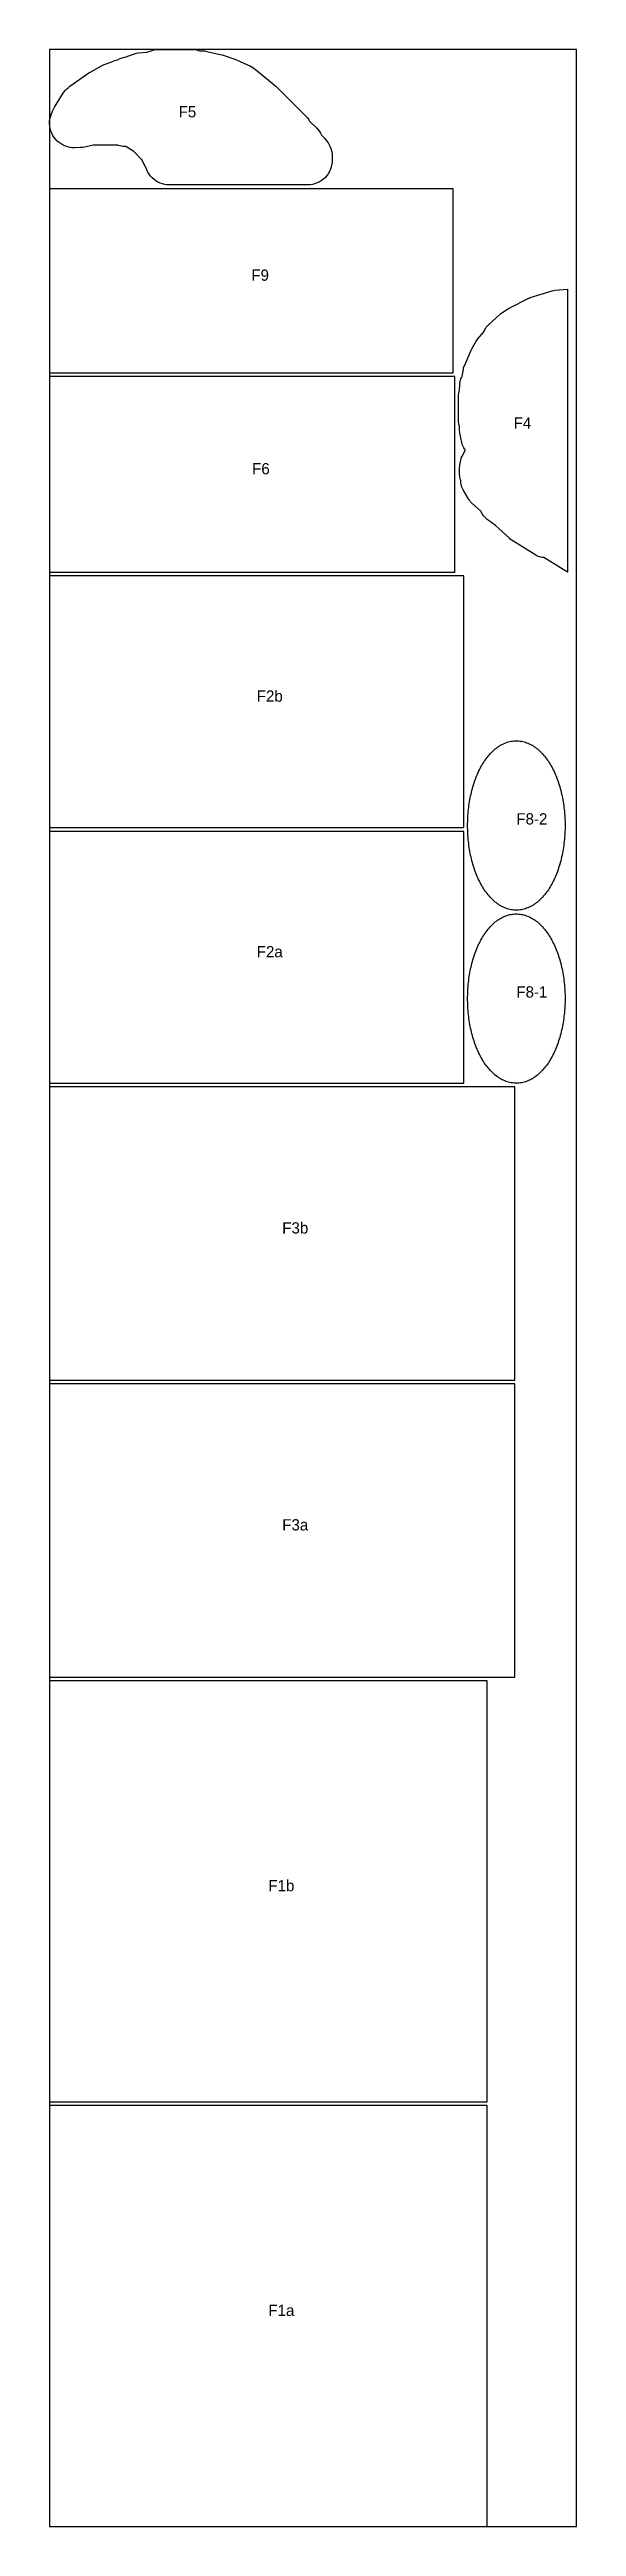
# Model space of a CAD drawing. Header units: millimetres. Extents: x 0 to 1400, y 0 to 6590.
import ezdxf

# ---------------------------------------------------------------- set-up
doc = ezdxf.new("R2010")
doc.units = ezdxf.units.MM
for name, color, linetype in [('CUT', 1, 'Continuous'), ('LABEL', 7, 'Continuous'), ('ROLL', 8, 'Continuous')]:
    doc.layers.add(name, color=color, linetype=linetype)

msp = doc.modelspace()

# ---------------------------------------------------------------- linework, layer by layer
at = {"layer": 'CUT'}
for points in [[(258.5, 6270.2), (244.8, 6297.5), (244.6, 6297.8), (223.8, 6318.5), (223.7, 6318.6), (203, 6332), (200.7, 6332.1), (194.3, 6332.6), (187.7, 6333.8), (182.6, 6335.3), (181.8, 6335.6), (116, 6335.5), (115.7, 6335.5), (93.7, 6330.6), (87.4, 6329.6), (81, 6329.2), (67.5, 6329), (66.7, 6329), (60.7, 6329.1), (54.3, 6329.9), (48.1, 6331.2), (42, 6333.2), (36.1, 6335.8), (30.5, 6338.9), (25.3, 6342.5), (20.4, 6346.7), (16, 6351.3), (12, 6356.3), (8.6, 6361.7), (5.7, 6367.4), (3.3, 6373.4), (1.6, 6379.5), (0.5, 6385.8), (0, 6392.2), (0.1, 6398.6), (0.9, 6404.9), (2.3, 6411.2), (4.2, 6416.9), (7.8, 6426.4), (10.1, 6431.6), (12.8, 6436.5), (34, 6471.2), (38, 6476.9), (42.5, 6482.1), (45.7, 6485.4), (49.8, 6489.2), (54.2, 6492.6), (104.2, 6527.8), (109.8, 6531.3), (139.6, 6547.5), (144.7, 6550), (150.1, 6552), (165.8, 6557.1), (170.7, 6559.8), (176.9, 6562.3), (182.9, 6564.1), (183.5, 6564.3), (187.5, 6566.2), (193, 6568.3), (198.7, 6569.9), (203.8, 6570.9), (220.6, 6577.3), (225.5, 6579), (230.8, 6580.3), (236, 6581.1), (258.4, 6583.6), (272.8, 6587.8), (278.3, 6589.1), (284.2, 6589.9), (289.9, 6590.2), (379, 6590.2), (384.5, 6590), (390.2, 6589.2), (395.9, 6587.9), (398.7, 6587), (405, 6586.9), (411.5, 6586.5), (417.9, 6585.4), (453.3, 6577.2), (458.5, 6575.7), (492.5, 6564.4), (498.3, 6562.1), (533.6, 6545.9), (538.2, 6543.5), (542.9, 6540.6), (547.1, 6537.4), (596.9, 6496.6), (601.1, 6492.8), (681.1, 6412.8), (685.2, 6408.3), (689, 6403.1), (691.1, 6399.6), (709.9, 6380.8), (713.6, 6376.8), (717.1, 6372.2), (720.2, 6367.3), (722.6, 6362.5), (723.2, 6361.1), (731.1, 6353.3), (736, 6347.7), (740.2, 6341.6), (742.2, 6338.3), (745, 6333), (747.5, 6327.1), (749.3, 6321), (750.6, 6314.7), (751.2, 6308.3), (751.2, 6301.9), (750.8, 6297.7), (750.8, 6297.6), (750.8, 6291.4), (750.1, 6284.9), (748.7, 6278.5), (746.7, 6272.2), (744.1, 6266.2), (740.9, 6260.4), (737.1, 6255.1), (732.9, 6250.1), (728.1, 6245.6), (722.9, 6241.6), (717.3, 6238.1), (711.4, 6235.2), (705.2, 6232.9), (698.9, 6231.3), (692.4, 6230.3), (686.2, 6230), (318.2, 6230), (312.2, 6230.3), (306, 6231.2), (299.8, 6232.8), (293.8, 6234.9), (288, 6237.6), (282.6, 6240.9), (277.5, 6244.6), (272.7, 6248.9), (268.5, 6253.6), (264.7, 6258.7), (261.4, 6264.2), (258.8, 6269.6), (258.5, 6270.2)], [(1072.3, 5730), (1072.3, 6220), (0, 6220), (0, 5730), (1072.3, 5730)], [(1088.4, 5590.2), (1087.3, 5594.3), (1086.7, 5598.4), (1086.5, 5602.2), (1086.5, 5668.5), (1086.7, 5672.2), (1087.3, 5676.3), (1088.4, 5680.4), (1089.7, 5683.8), (1089.9, 5699.1), (1090.2, 5702.6), (1090.8, 5706.4), (1091.8, 5710.2), (1093.2, 5713.9), (1094.7, 5717), (1096.6, 5720.3), (1099.6, 5739.9), (1100.2, 5742.9), (1101.1, 5746.1), (1102.2, 5749), (1120.1, 5790.7), (1121.7, 5794), (1133.4, 5814.4), (1135.2, 5817.3), (1137.3, 5820), (1154.5, 5840), (1154.9, 5841.3), (1156.4, 5844.9), (1158.3, 5848.3), (1160.4, 5851.5), (1162.8, 5854.5), (1165.3, 5857), (1197.4, 5886.3), (1199.5, 5888.1), (1201.8, 5889.7), (1219.3, 5901.4), (1222.8, 5903.4), (1271.9, 5927.9), (1274.5, 5929.1), (1277.2, 5930.1), (1335.4, 5948.4), (1339.2, 5949.4), (1343.2, 5950), (1376.5, 5952.8), (1376.5, 5200), (1313.1, 5238.6), (1309.3, 5238.9), (1305.8, 5239.4), (1302, 5240.3), (1298.4, 5241.5), (1294.8, 5243.1), (1291.8, 5244.8), (1226.9, 5286.1), (1224.3, 5287.9), (1221.9, 5290), (1184.8, 5324), (1165.4, 5337.8), (1162.8, 5339.8), (1160.4, 5342.1), (1155.5, 5347), (1153.4, 5349.4), (1151.2, 5352.3), (1149.4, 5355.4), (1147.9, 5358.3), (1146.1, 5362.3), (1121.6, 5384.3), (1119, 5386.9), (1116.4, 5390), (1114.4, 5393), (1098.7, 5419.1), (1097, 5422.2), (1095.5, 5425.9), (1094.4, 5429.7), (1093.6, 5433.5), (1093.3, 5437.1), (1093, 5443.8), (1092.4, 5445), (1091.2, 5448.5), (1090.4, 5452.1), (1089.8, 5455.8), (1089.7, 5459.2), (1089.6, 5477.8), (1089.8, 5481.3), (1090.3, 5484.8), (1092.8, 5498), (1093.7, 5501.5), (1095, 5505.3), (1096.6, 5508.6), (1103.3, 5521.2), (1104.6, 5526), (1103, 5527.9), (1100.9, 5530.9), (1099, 5534.1), (1097.4, 5537.6), (1096.2, 5541.1), (1095.4, 5544.4), (1090.4, 5569.1), (1089.9, 5572.6), (1089.7, 5576.1), (1089.6, 5587), (1088.4, 5590.2)], [(1076.5, 5200), (1076.5, 5720), (0, 5720), (0, 5200), (1076.5, 5200)], [(1100.9, 4520), (1100.9, 5190), (0, 5190), (0, 4520), (1100.9, 4520)], [(1369.8, 4525.6), (1369.8, 4520.3), (1369.7, 4514.9), (1369.5, 4509.6), (1369.3, 4504.2), (1368.9, 4498.9), (1368.5, 4493.6), (1368.1, 4488.3), (1367.5, 4483), (1366.9, 4477.8), (1366.3, 4472.5), (1365.5, 4467.3), (1364.7, 4462.2), (1363.8, 4457), (1362.9, 4451.9), (1361.8, 4446.9), (1360.7, 4441.9), (1359.6, 4436.9), (1358.4, 4432), (1357.1, 4427.1), (1355.7, 4422.4), (1354.3, 4417.6), (1352.8, 4412.9), (1351.2, 4408.3), (1349.6, 4403.7), (1347.9, 4399.2), (1346.2, 4394.8), (1344.4, 4390.4), (1342.5, 4386.1), (1340.6, 4381.9), (1338.6, 4377.8), (1336.6, 4373.8), (1334.5, 4369.8), (1332.3, 4365.9), (1330.1, 4362.1), (1327.8, 4358.4), (1325.5, 4354.8), (1323.1, 4351.3), (1320.6, 4347.9), (1318.1, 4344.6), (1315.6, 4341.4), (1313, 4338.2), (1310.3, 4335.2), (1307.6, 4332.3), (1304.8, 4329.5), (1302, 4326.9), (1299.1, 4324.3), (1296.2, 4321.8), (1293.2, 4319.5), (1290.2, 4317.3), (1287.2, 4315.2), (1284, 4313.2), (1280.9, 4311.4), (1277.7, 4309.7), (1274.4, 4308.1), (1271.2, 4306.7), (1267.8, 4305.4), (1264.5, 4304.2), (1261.1, 4303.2), (1257.7, 4302.4), (1254.3, 4301.7), (1250.8, 4301.1), (1247.3, 4300.7), (1243.8, 4300.5), (1240.4, 4300.4), (1236.9, 4300.5), (1233.4, 4300.7), (1229.9, 4301.1), (1226.5, 4301.7), (1223, 4302.4), (1219.6, 4303.2), (1216.2, 4304.2), (1212.9, 4305.4), (1209.6, 4306.7), (1206.3, 4308.1), (1203, 4309.7), (1199.8, 4311.4), (1196.7, 4313.2), (1193.6, 4315.2), (1190.5, 4317.3), (1187.5, 4319.5), (1184.5, 4321.8), (1181.6, 4324.3), (1178.7, 4326.9), (1175.9, 4329.5), (1173.1, 4332.3), (1170.4, 4335.2), (1167.8, 4338.2), (1165.1, 4341.4), (1162.6, 4344.6), (1160.1, 4347.9), (1157.6, 4351.3), (1155.3, 4354.8), (1152.9, 4358.4), (1150.6, 4362.1), (1148.4, 4365.9), (1146.3, 4369.8), (1144.2, 4373.8), (1142.1, 4377.8), (1140.1, 4381.9), (1138.2, 4386.1), (1136.3, 4390.4), (1134.5, 4394.8), (1132.8, 4399.2), (1131.1, 4403.7), (1129.5, 4408.3), (1127.9, 4412.9), (1126.4, 4417.6), (1125, 4422.4), (1123.7, 4427.1), (1122.4, 4432), (1121.1, 4436.9), (1120, 4441.9), (1118.9, 4446.9), (1117.9, 4451.9), (1116.9, 4457), (1116, 4462.2), (1115.2, 4467.3), (1114.5, 4472.5), (1113.8, 4477.8), (1113.2, 4483), (1112.7, 4488.3), (1112.2, 4493.6), (1111.8, 4498.9), (1111.5, 4504.2), (1111.2, 4509.6), (1111.1, 4514.9), (1110.9, 4520.3), (1110.9, 4525.6), (1110.9, 4531), (1111.1, 4536.4), (1111.2, 4541.7), (1111.5, 4547), (1111.8, 4552.4), (1112.2, 4557.7), (1112.7, 4563), (1113.2, 4568.3), (1113.8, 4573.5), (1114.5, 4578.7), (1115.2, 4583.9), (1116, 4589.1), (1116.9, 4594.2), (1117.9, 4599.3), (1118.9, 4604.4), (1120, 4609.4), (1121.1, 4614.3), (1122.4, 4619.2), (1123.7, 4624.1), (1125, 4628.9), (1126.4, 4633.7), (1127.9, 4638.4), (1129.5, 4643), (1131.1, 4647.5), (1132.8, 4652), (1134.5, 4656.5), (1136.3, 4660.8), (1138.2, 4665.1), (1140.1, 4669.3), (1142.1, 4673.4), (1144.2, 4677.5), (1146.3, 4681.4), (1148.4, 4685.3), (1150.6, 4689.1), (1152.9, 4692.8), (1155.3, 4696.4), (1157.6, 4699.9), (1160.1, 4703.4), (1162.6, 4706.7), (1165.1, 4709.9), (1167.8, 4713), (1170.4, 4716), (1173.1, 4718.9), (1175.9, 4721.7), (1178.7, 4724.4), (1181.6, 4727), (1184.5, 4729.4), (1187.5, 4731.8), (1190.5, 4734), (1193.6, 4736.1), (1196.7, 4738.1), (1199.8, 4739.9), (1203, 4741.6), (1206.3, 4743.2), (1209.6, 4744.6), (1212.9, 4745.9), (1216.2, 4747), (1219.6, 4748), (1223, 4748.9), (1226.5, 4749.6), (1229.9, 4750.1), (1233.4, 4750.5), (1236.9, 4750.8), (1240.4, 4750.8), (1243.8, 4750.8), (1247.3, 4750.5), (1250.8, 4750.1), (1254.3, 4749.6), (1257.7, 4748.9), (1261.1, 4748), (1264.5, 4747), (1267.8, 4745.9), (1271.2, 4744.6), (1274.4, 4743.2), (1277.7, 4741.6), (1280.9, 4739.9), (1284, 4738.1), (1287.2, 4736.1), (1290.2, 4734), (1293.2, 4731.8), (1296.2, 4729.4), (1299.1, 4727), (1302, 4724.4), (1304.8, 4721.7), (1307.6, 4718.9), (1310.3, 4716), (1313, 4713), (1315.6, 4709.9), (1318.1, 4706.7), (1320.6, 4703.4), (1323.1, 4699.9), (1325.5, 4696.4), (1327.8, 4692.8), (1330.1, 4689.1), (1332.3, 4685.3), (1334.5, 4681.4), (1336.6, 4677.5), (1338.6, 4673.4), (1340.6, 4669.3), (1342.5, 4665.1), (1344.4, 4660.8), (1346.2, 4656.5), (1347.9, 4652), (1349.6, 4647.5), (1351.2, 4643), (1352.8, 4638.4), (1354.3, 4633.7), (1355.7, 4628.9), (1357.1, 4624.1), (1358.4, 4619.2), (1359.6, 4614.3), (1360.7, 4609.4), (1361.8, 4604.4), (1362.9, 4599.3), (1363.8, 4594.2), (1364.7, 4589.1), (1365.5, 4583.9), (1366.3, 4578.7), (1366.9, 4573.5), (1367.5, 4568.3), (1368.1, 4563), (1368.5, 4557.7), (1368.9, 4552.4), (1369.3, 4547), (1369.5, 4541.7), (1369.7, 4536.4), (1369.8, 4531), (1369.8, 4525.6)], [(1100.9, 3840), (1100.9, 4510), (0, 4510), (0, 3840), (1100.9, 3840)], [(1369.8, 4065.2), (1369.8, 4059.8), (1369.7, 4054.5), (1369.5, 4049.1), (1369.3, 4043.8), (1368.9, 4038.5), (1368.5, 4033.2), (1368.1, 4027.9), (1367.5, 4022.6), (1366.9, 4017.3), (1366.3, 4012.1), (1365.5, 4006.9), (1364.7, 4001.7), (1363.8, 3996.6), (1362.9, 3991.5), (1361.8, 3986.5), (1360.7, 3981.5), (1359.6, 3976.5), (1358.4, 3971.6), (1357.1, 3966.7), (1355.7, 3961.9), (1354.3, 3957.2), (1352.8, 3952.5), (1351.2, 3947.9), (1349.6, 3943.3), (1347.9, 3938.8), (1346.2, 3934.4), (1344.4, 3930), (1342.5, 3925.7), (1340.6, 3921.5), (1338.6, 3917.4), (1336.6, 3913.4), (1334.5, 3909.4), (1332.3, 3905.5), (1330.1, 3901.7), (1327.8, 3898), (1325.5, 3894.4), (1323.1, 3890.9), (1320.6, 3887.5), (1318.1, 3884.2), (1315.6, 3880.9), (1313, 3877.8), (1310.3, 3874.8), (1307.6, 3871.9), (1304.8, 3869.1), (1302, 3866.4), (1299.1, 3863.9), (1296.2, 3861.4), (1293.2, 3859.1), (1290.2, 3856.8), (1287.2, 3854.8), (1284, 3852.8), (1280.9, 3850.9), (1277.7, 3849.2), (1274.4, 3847.7), (1271.2, 3846.2), (1267.8, 3844.9), (1264.5, 3843.8), (1261.1, 3842.8), (1257.7, 3841.9), (1254.3, 3841.2), (1250.8, 3840.7), (1247.3, 3840.3), (1243.8, 3840.1), (1240.4, 3840), (1236.9, 3840.1), (1233.4, 3840.3), (1229.9, 3840.7), (1226.5, 3841.2), (1223, 3841.9), (1219.6, 3842.8), (1216.2, 3843.8), (1212.9, 3844.9), (1209.6, 3846.2), (1206.3, 3847.7), (1203, 3849.2), (1199.8, 3850.9), (1196.7, 3852.8), (1193.6, 3854.8), (1190.5, 3856.8), (1187.5, 3859.1), (1184.5, 3861.4), (1181.6, 3863.9), (1178.7, 3866.4), (1175.9, 3869.1), (1173.1, 3871.9), (1170.4, 3874.8), (1167.8, 3877.8), (1165.1, 3880.9), (1162.6, 3884.2), (1160.1, 3887.5), (1157.6, 3890.9), (1155.3, 3894.4), (1152.9, 3898), (1150.6, 3901.7), (1148.4, 3905.5), (1146.3, 3909.4), (1144.2, 3913.4), (1142.1, 3917.4), (1140.1, 3921.5), (1138.2, 3925.7), (1136.3, 3930), (1134.5, 3934.4), (1132.8, 3938.8), (1131.1, 3943.3), (1129.5, 3947.9), (1127.9, 3952.5), (1126.4, 3957.2), (1125, 3961.9), (1123.7, 3966.7), (1122.4, 3971.6), (1121.1, 3976.5), (1120, 3981.5), (1118.9, 3986.5), (1117.9, 3991.5), (1116.9, 3996.6), (1116, 4001.7), (1115.2, 4006.9), (1114.5, 4012.1), (1113.8, 4017.3), (1113.2, 4022.6), (1112.7, 4027.9), (1112.2, 4033.2), (1111.8, 4038.5), (1111.5, 4043.8), (1111.2, 4049.1), (1111.1, 4054.5), (1110.9, 4059.8), (1110.9, 4065.2), (1110.9, 4070.6), (1111.1, 4075.9), (1111.2, 4081.3), (1111.5, 4086.6), (1111.8, 4091.9), (1112.2, 4097.3), (1112.7, 4102.6), (1113.2, 4107.8), (1113.8, 4113.1), (1114.5, 4118.3), (1115.2, 4123.5), (1116, 4128.7), (1116.9, 4133.8), (1117.9, 4138.9), (1118.9, 4143.9), (1120, 4148.9), (1121.1, 4153.9), (1122.4, 4158.8), (1123.7, 4163.7), (1125, 4168.5), (1126.4, 4173.2), (1127.9, 4177.9), (1129.5, 4182.6), (1131.1, 4187.1), (1132.8, 4191.6), (1134.5, 4196.1), (1136.3, 4200.4), (1138.2, 4204.7), (1140.1, 4208.9), (1142.1, 4213), (1144.2, 4217.1), (1146.3, 4221), (1148.4, 4224.9), (1150.6, 4228.7), (1152.9, 4232.4), (1155.3, 4236), (1157.6, 4239.5), (1160.1, 4242.9), (1162.6, 4246.2), (1165.1, 4249.5), (1167.8, 4252.6), (1170.4, 4255.6), (1173.1, 4258.5), (1175.9, 4261.3), (1178.7, 4264), (1181.6, 4266.6), (1184.5, 4269), (1187.5, 4271.4), (1190.5, 4273.6), (1193.6, 4275.7), (1196.7, 4277.6), (1199.8, 4279.5), (1203, 4281.2), (1206.3, 4282.8), (1209.6, 4284.2), (1212.9, 4285.5), (1216.2, 4286.6), (1219.6, 4287.6), (1223, 4288.5), (1226.5, 4289.2), (1229.9, 4289.7), (1233.4, 4290.1), (1236.9, 4290.3), (1240.4, 4290.4), (1243.8, 4290.3), (1247.3, 4290.1), (1250.8, 4289.7), (1254.3, 4289.2), (1257.7, 4288.5), (1261.1, 4287.6), (1264.5, 4286.6), (1267.8, 4285.5), (1271.2, 4284.2), (1274.4, 4282.8), (1277.7, 4281.2), (1280.9, 4279.5), (1284, 4277.6), (1287.2, 4275.7), (1290.2, 4273.6), (1293.2, 4271.4), (1296.2, 4269), (1299.1, 4266.6), (1302, 4264), (1304.8, 4261.3), (1307.6, 4258.5), (1310.3, 4255.6), (1313, 4252.6), (1315.6, 4249.5), (1318.1, 4246.2), (1320.6, 4242.9), (1323.1, 4239.5), (1325.5, 4236), (1327.8, 4232.4), (1330.1, 4228.7), (1332.3, 4224.9), (1334.5, 4221), (1336.6, 4217.1), (1338.6, 4213), (1340.6, 4208.9), (1342.5, 4204.7), (1344.4, 4200.4), (1346.2, 4196.1), (1347.9, 4191.6), (1349.6, 4187.1), (1351.2, 4182.6), (1352.8, 4177.9), (1354.3, 4173.2), (1355.7, 4168.5), (1357.1, 4163.7), (1358.4, 4158.8), (1359.6, 4153.9), (1360.7, 4148.9), (1361.8, 4143.9), (1362.9, 4138.9), (1363.8, 4133.8), (1364.7, 4128.7), (1365.5, 4123.5), (1366.3, 4118.3), (1366.9, 4113.1), (1367.5, 4107.8), (1368.1, 4102.6), (1368.5, 4097.3), (1368.9, 4091.9), (1369.3, 4086.6), (1369.5, 4081.3), (1369.7, 4075.9), (1369.8, 4070.6), (1369.8, 4065.2)], [(1236.7, 3050), (1236.7, 3830), (0, 3830), (0, 3050), (1236.7, 3050)], [(1236.7, 2260), (1236.7, 3040), (0, 3040), (0, 2260), (1236.7, 2260)], [(1162.9, 1130), (1162.9, 2250), (0, 2250), (0, 1130), (1162.9, 1130)], [(1162.9, 0), (1162.9, 1120), (0, 1120), (0, 0), (1162.9, 0)]]:
    msp.add_lwpolyline(points, close=True, dxfattribs=at)
at = {"layer": 'ROLL'}
msp.add_lwpolyline([(0, 0), (1400, 0), (1400, 6590.2), (0, 6590.2)], close=True, dxfattribs=at)

# ---------------------------------------------------------------- texts
at = {"layer": 'LABEL'}
for s, p in [('F5', (342.9, 6409.7)), ('F9', (536.1, 5975)), ('F4', (1233.1, 5581.6)), ('F6', (538.2, 5460)), ('F2b', (550.5, 4855)), ('F8-2', (1240.4, 4528.3)), ('F2a', (550.5, 4175)), ('F8-1', (1240.4, 4067.9)), ('F3b', (618.3, 3440)), ('F3a', (618.3, 2650)), ('F1b', (581.4, 1690)), ('F1a', (581.4, 560))]:
    msp.add_text(s, height=30, dxfattribs=at).set_placement(p)

doc.saveas('drawing.dxf')
